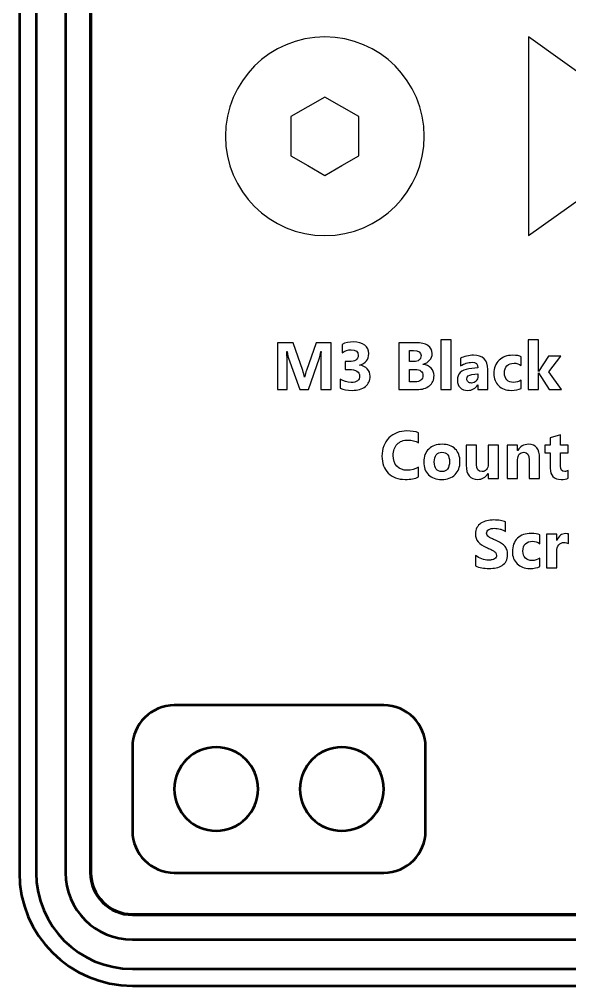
# Model space of a CAD drawing. Header units: centimetres. Extents: x -201 to 63, y -83 to 73.
# Drawn here: x -81.7 to -75.13, y -53.65 to -42.1 of the extents above; entities that cross this region are included whole.
import ezdxf

# ---------------------------------------------------------------- set-up
doc = ezdxf.new("R2010")
doc.units = ezdxf.units.CM
doc.header["$MEASUREMENT"] = 0
doc.layers.add('Layer 1', color=7, linetype='Continuous')

msp = doc.modelspace()

# ---------------------------------------------------------------- linework, layer by layer
at = {"layer": 'Layer 1', "color": 4, "lineweight": 53}
for points in [[(-81.7, -52.3), (-81.7, -52.3), (-81.7, -37.7), (-81.7, -37.7), (-81.7, -37.7), (-81.7, -36.95441), (-81.09559, -36.35), (-80.35, -36.35), (-80.35, -36.35), (-80.35, -36.35), (-69.65, -36.35), (-69.65, -36.35), (-69.65, -36.35), (-68.90441, -36.35), (-68.3, -36.95441), (-68.3, -37.7), (-68.3, -37.7), (-68.3, -37.7), (-68.3, -52.3), (-68.3, -52.3), (-68.3, -52.3), (-68.3, -53.04559), (-68.90441, -53.65), (-69.65, -53.65), (-69.65, -53.65), (-69.65, -53.65), (-80.35, -53.65), (-80.35, -53.65), (-80.35, -53.65), (-81.09559, -53.65), (-81.7, -53.04559), (-81.7, -52.3)], [(-81.5, -52.3), (-81.5, -52.3), (-81.5, -37.7), (-81.5, -37.7), (-81.5, -37.7), (-81.5, -37.06487), (-80.98513, -36.55), (-80.35, -36.55), (-80.35, -36.55), (-80.35, -36.55), (-69.65, -36.55), (-69.65, -36.55), (-69.65, -36.55), (-69.01487, -36.55), (-68.5, -37.06487), (-68.5, -37.7), (-68.5, -37.7), (-68.5, -37.7), (-68.5, -52.3), (-68.5, -52.3), (-68.5, -52.3), (-68.5, -52.93513), (-69.01487, -53.45), (-69.65, -53.45), (-69.65, -53.45), (-69.65, -53.45), (-80.35, -53.45), (-80.35, -53.45), (-80.35, -53.45), (-80.98513, -53.45), (-81.5, -52.93513), (-81.5, -52.3)]]:
    msp.add_open_spline(points, degree=3, knots=[0, 0, 0, 0, 0.11111111, 0.11111111, 0.11111111, 0.11111111, 0.22222222, 0.22222222, 0.22222222, 0.22222222, 0.33333333, 0.33333333, 0.33333333, 0.33333333, 0.44444444, 0.44444444, 0.44444444, 0.44444444, 0.55555556, 0.55555556, 0.55555556, 0.55555556, 0.66666667, 0.66666667, 0.66666667, 0.66666667, 0.77777778, 0.77777778, 0.77777778, 0.77777778, 1, 1, 1, 1], dxfattribs=at)
at = {"layer": 'Layer 1', "color": 253, "lineweight": 53}
msp.add_open_spline([(-81.15, -52.3), (-81.15, -52.3), (-81.15, -37.7), (-81.15, -37.7), (-81.15, -37.7), (-81.15, -37.25817), (-80.79183, -36.9), (-80.35, -36.9), (-80.35, -36.9), (-80.35, -36.9), (-69.65, -36.9), (-69.65, -36.9), (-69.65, -36.9), (-69.20817, -36.9), (-68.85, -37.25817), (-68.85, -37.7), (-68.85, -37.7), (-68.85, -37.7), (-68.85, -52.3), (-68.85, -52.3), (-68.85, -52.3), (-68.85, -52.74183), (-69.20817, -53.1), (-69.65, -53.1), (-69.65, -53.1), (-69.65, -53.1), (-80.35, -53.1), (-80.35, -53.1), (-80.35, -53.1), (-80.79183, -53.1), (-81.15, -52.74183), (-81.15, -52.3)], degree=3, knots=[0, 0, 0, 0, 0.11111111, 0.11111111, 0.11111111, 0.11111111, 0.22222222, 0.22222222, 0.22222222, 0.22222222, 0.33333333, 0.33333333, 0.33333333, 0.33333333, 0.44444444, 0.44444444, 0.44444444, 0.44444444, 0.55555556, 0.55555556, 0.55555556, 0.55555556, 0.66666667, 0.66666667, 0.66666667, 0.66666667, 0.77777778, 0.77777778, 0.77777778, 0.77777778, 1, 1, 1, 1], dxfattribs=at)
at = {"layer": 'Layer 1', "lineweight": 100}
msp.add_open_spline([(-80.85, -52.3), (-80.85, -52.3), (-80.85, -37.7), (-80.85, -37.7), (-80.85, -37.7), (-80.85, -37.42386), (-80.62614, -37.2), (-80.35, -37.2), (-80.35, -37.2), (-80.35, -37.2), (-69.65, -37.2), (-69.65, -37.2), (-69.65, -37.2), (-69.37386, -37.2), (-69.15, -37.42386), (-69.15, -37.7), (-69.15, -37.7), (-69.15, -37.7), (-69.15, -52.3), (-69.15, -52.3), (-69.15, -52.3), (-69.15, -52.57614), (-69.37386, -52.8), (-69.65, -52.8), (-69.65, -52.8), (-69.65, -52.8), (-80.35, -52.8), (-80.35, -52.8), (-80.35, -52.8), (-80.62614, -52.8), (-80.85, -52.57614), (-80.85, -52.3)], degree=3, knots=[0, 0, 0, 0, 0.11111111, 0.11111111, 0.11111111, 0.11111111, 0.22222222, 0.22222222, 0.22222222, 0.22222222, 0.33333333, 0.33333333, 0.33333333, 0.33333333, 0.44444444, 0.44444444, 0.44444444, 0.44444444, 0.55555556, 0.55555556, 0.55555556, 0.55555556, 0.66666667, 0.66666667, 0.66666667, 0.66666667, 0.77777778, 0.77777778, 0.77777778, 0.77777778, 1, 1, 1, 1], dxfattribs=at)
at = {"layer": 'Layer 1'}
for points, knots in [([(-78.05272, -42.31294), (-77.39713, -42.31294), (-76.86567, -42.8444), (-76.86567, -43.5), (-76.86567, -43.5), (-76.86567, -44.1556), (-77.39713, -44.68706), (-78.05272, -44.68706), (-78.05272, -44.68706), (-78.70832, -44.68706), (-79.23978, -44.1556), (-79.23978, -43.5), (-79.23978, -43.5), (-79.23978, -42.8444), (-78.70832, -42.31294), (-78.05272, -42.31294)], [0, 0, 0, 0, 0.2, 0.2, 0.2, 0.2, 0.4, 0.4, 0.4, 0.4, 0.6, 0.6, 0.6, 0.6, 1, 1, 1, 1]), ([(-75.62189, -44.10771), (-75.62189, -44.10771), (-75.62189, -42.89229), (-75.62189, -42.89229), (-75.62189, -42.89229), (-75.62189, -42.89229), (-75.62189, -42.31294), (-75.62189, -42.31294), (-75.62189, -42.31294), (-75.62189, -42.31294), (-74.81161, -42.89229), (-74.81161, -42.89229), (-74.81161, -42.89229), (-74.81161, -42.89229), (-70.76022, -42.89229), (-70.76022, -42.89229), (-70.76022, -42.89229), (-70.76022, -42.89229), (-70.76022, -44.10771), (-70.76022, -44.10771), (-70.76022, -44.10771), (-70.76022, -44.10771), (-74.81161, -44.10771), (-74.81161, -44.10771), (-74.81161, -44.10771), (-74.81161, -44.10771), (-75.62189, -44.68706), (-75.62189, -44.68706), (-75.62189, -44.68706), (-75.62189, -44.68706), (-75.62189, -44.10771), (-75.62189, -44.10771)], [0, 0, 0, 0, 0.11111111, 0.11111111, 0.11111111, 0.11111111, 0.22222222, 0.22222222, 0.22222222, 0.22222222, 0.33333333, 0.33333333, 0.33333333, 0.33333333, 0.44444444, 0.44444444, 0.44444444, 0.44444444, 0.55555556, 0.55555556, 0.55555556, 0.55555556, 0.66666667, 0.66666667, 0.66666667, 0.66666667, 0.77777778, 0.77777778, 0.77777778, 0.77777778, 1, 1, 1, 1]), ([(-78.05272, -43.03219), (-78.05272, -43.03219), (-77.85015, -43.14915), (-77.85015, -43.14915), (-77.85015, -43.14915), (-77.85015, -43.14915), (-77.64758, -43.26611), (-77.64758, -43.26611), (-77.64758, -43.26611), (-77.64758, -43.26611), (-77.64758, -43.5), (-77.64758, -43.5), (-77.64758, -43.5), (-77.64758, -43.5), (-77.64758, -43.73389), (-77.64758, -43.73389), (-77.64758, -43.73389), (-77.64758, -43.73389), (-77.85015, -43.85085), (-77.85015, -43.85085), (-77.85015, -43.85085), (-77.85015, -43.85085), (-78.05272, -43.96781), (-78.05272, -43.96781), (-78.05272, -43.96781), (-78.05272, -43.96781), (-78.25529, -43.85085), (-78.25529, -43.85085), (-78.25529, -43.85085), (-78.25529, -43.85085), (-78.45786, -43.73389), (-78.45786, -43.73389), (-78.45786, -43.73389), (-78.45786, -43.73389), (-78.45786, -43.5), (-78.45786, -43.5), (-78.45786, -43.5), (-78.45786, -43.5), (-78.45786, -43.26611), (-78.45786, -43.26611), (-78.45786, -43.26611), (-78.45786, -43.26611), (-78.25529, -43.14915), (-78.25529, -43.14915), (-78.25529, -43.14915), (-78.25529, -43.14915), (-78.05272, -43.03219), (-78.05272, -43.03219)], [0, 0, 0, 0, 0.07692308, 0.07692308, 0.07692308, 0.07692308, 0.15384615, 0.15384615, 0.15384615, 0.15384615, 0.23076923, 0.23076923, 0.23076923, 0.23076923, 0.30769231, 0.30769231, 0.30769231, 0.30769231, 0.38461538, 0.38461538, 0.38461538, 0.38461538, 0.46153846, 0.46153846, 0.46153846, 0.46153846, 0.53846154, 0.53846154, 0.53846154, 0.53846154, 0.61538462, 0.61538462, 0.61538462, 0.61538462, 0.69230769, 0.69230769, 0.69230769, 0.69230769, 0.76923077, 0.76923077, 0.76923077, 0.76923077, 0.84615385, 0.84615385, 0.84615385, 0.84615385, 1, 1, 1, 1]), ([(-76.54573, -46.52707), (-76.54573, -46.52707), (-76.66906, -46.52707), (-76.66906, -46.52707), (-76.66906, -46.52707), (-76.66906, -46.52707), (-76.66906, -45.93494), (-76.66906, -45.93494), (-76.66906, -45.93494), (-76.66906, -45.93494), (-76.54573, -45.93494), (-76.54573, -45.93494), (-76.54573, -45.93494), (-76.54573, -45.93494), (-76.54573, -46.52707), (-76.54573, -46.52707)], [0, 0, 0, 0, 0.2, 0.2, 0.2, 0.2, 0.4, 0.4, 0.4, 0.4, 0.6, 0.6, 0.6, 0.6, 1, 1, 1, 1]), ([(-75.2264, -46.52707), (-75.2264, -46.52707), (-75.37453, -46.52707), (-75.37453, -46.52707), (-75.37453, -46.52707), (-75.37453, -46.52707), (-75.50227, -46.32867), (-75.50227, -46.32867), (-75.50227, -46.32867), (-75.50227, -46.32867), (-75.50387, -46.32867), (-75.50387, -46.32867), (-75.50387, -46.32867), (-75.50387, -46.32867), (-75.50387, -46.52707), (-75.50387, -46.52707), (-75.50387, -46.52707), (-75.50387, -46.52707), (-75.6272, -46.52707), (-75.6272, -46.52707), (-75.6272, -46.52707), (-75.6272, -46.52707), (-75.6272, -45.93494), (-75.6272, -45.93494), (-75.6272, -45.93494), (-75.6272, -45.93494), (-75.50387, -45.93494), (-75.50387, -45.93494), (-75.50387, -45.93494), (-75.50387, -45.93494), (-75.50387, -46.31187), (-75.50387, -46.31187), (-75.50387, -46.31187), (-75.50387, -46.31187), (-75.50227, -46.31187), (-75.50227, -46.31187), (-75.50227, -46.31187), (-75.50227, -46.31187), (-75.38307, -46.12707), (-75.38307, -46.12707), (-75.38307, -46.12707), (-75.38307, -46.12707), (-75.23667, -46.12707), (-75.23667, -46.12707), (-75.23667, -46.12707), (-75.23667, -46.12707), (-75.38, -46.31494), (-75.38, -46.31494), (-75.38, -46.31494), (-75.38, -46.31494), (-75.2264, -46.52707), (-75.2264, -46.52707)], [0, 0, 0, 0, 0.07142857, 0.07142857, 0.07142857, 0.07142857, 0.14285714, 0.14285714, 0.14285714, 0.14285714, 0.21428571, 0.21428571, 0.21428571, 0.21428571, 0.28571429, 0.28571429, 0.28571429, 0.28571429, 0.35714286, 0.35714286, 0.35714286, 0.35714286, 0.42857143, 0.42857143, 0.42857143, 0.42857143, 0.5, 0.5, 0.5, 0.5, 0.57142857, 0.57142857, 0.57142857, 0.57142857, 0.64285714, 0.64285714, 0.64285714, 0.64285714, 0.71428571, 0.71428571, 0.71428571, 0.71428571, 0.78571429, 0.78571429, 0.78571429, 0.78571429, 0.85714286, 0.85714286, 0.85714286, 0.85714286, 1, 1, 1, 1]), ([(-77.97799, -46.52707), (-77.97799, -46.52707), (-78.10266, -46.52707), (-78.10266, -46.52707), (-78.10266, -46.52707), (-78.10266, -46.52707), (-78.10266, -46.19187), (-78.10266, -46.19187), (-78.10266, -46.19187), (-78.10266, -46.15574), (-78.10106, -46.11574), (-78.09799, -46.072), (-78.09799, -46.072), (-78.09799, -46.072), (-78.10106, -46.072), (-78.10106, -46.072), (-78.10106, -46.072), (-78.10759, -46.1064), (-78.11346, -46.13107), (-78.11866, -46.14627), (-78.11866, -46.14627), (-78.11866, -46.14627), (-78.24986, -46.52707), (-78.24986, -46.52707), (-78.24986, -46.52707), (-78.24986, -46.52707), (-78.35306, -46.52707), (-78.35306, -46.52707), (-78.35306, -46.52707), (-78.35306, -46.52707), (-78.48666, -46.15014), (-78.48666, -46.15014), (-78.48666, -46.15014), (-78.49026, -46.14), (-78.49612, -46.11387), (-78.50426, -46.072), (-78.50426, -46.072), (-78.50426, -46.072), (-78.50772, -46.072), (-78.50772, -46.072), (-78.50772, -46.072), (-78.50439, -46.1272), (-78.50266, -46.1756), (-78.50266, -46.21734), (-78.50266, -46.21734), (-78.50266, -46.21734), (-78.50266, -46.52707), (-78.50266, -46.52707), (-78.50266, -46.52707), (-78.50266, -46.52707), (-78.61639, -46.52707), (-78.61639, -46.52707), (-78.61639, -46.52707), (-78.61639, -46.52707), (-78.61639, -45.96694), (-78.61639, -45.96694), (-78.61639, -45.96694), (-78.61639, -45.96694), (-78.43159, -45.96694), (-78.43159, -45.96694), (-78.43159, -45.96694), (-78.43159, -45.96694), (-78.31706, -46.29894), (-78.31706, -46.29894), (-78.31706, -46.29894), (-78.30799, -46.32547), (-78.30132, -46.35214), (-78.29719, -46.37907), (-78.29719, -46.37907), (-78.29719, -46.37907), (-78.29479, -46.37907), (-78.29479, -46.37907), (-78.29479, -46.37907), (-78.28786, -46.348), (-78.28039, -46.32107), (-78.27252, -46.29814), (-78.27252, -46.29814), (-78.27252, -46.29814), (-78.15812, -45.96694), (-78.15812, -45.96694), (-78.15812, -45.96694), (-78.15812, -45.96694), (-77.97799, -45.96694), (-77.97799, -45.96694), (-77.97799, -45.96694), (-77.97799, -45.96694), (-77.97799, -46.52707), (-77.97799, -46.52707)], [0, 0, 0, 0, 0.04347826, 0.04347826, 0.04347826, 0.04347826, 0.08695652, 0.08695652, 0.08695652, 0.08695652, 0.13043478, 0.13043478, 0.13043478, 0.13043478, 0.17391304, 0.17391304, 0.17391304, 0.17391304, 0.2173913, 0.2173913, 0.2173913, 0.2173913, 0.26086957, 0.26086957, 0.26086957, 0.26086957, 0.30434783, 0.30434783, 0.30434783, 0.30434783, 0.34782609, 0.34782609, 0.34782609, 0.34782609, 0.39130435, 0.39130435, 0.39130435, 0.39130435, 0.43478261, 0.43478261, 0.43478261, 0.43478261, 0.47826087, 0.47826087, 0.47826087, 0.47826087, 0.52173913, 0.52173913, 0.52173913, 0.52173913, 0.56521739, 0.56521739, 0.56521739, 0.56521739, 0.60869565, 0.60869565, 0.60869565, 0.60869565, 0.65217391, 0.65217391, 0.65217391, 0.65217391, 0.69565217, 0.69565217, 0.69565217, 0.69565217, 0.73913043, 0.73913043, 0.73913043, 0.73913043, 0.7826087, 0.7826087, 0.7826087, 0.7826087, 0.82608696, 0.82608696, 0.82608696, 0.82608696, 0.86956522, 0.86956522, 0.86956522, 0.86956522, 0.91304348, 0.91304348, 0.91304348, 0.91304348, 1, 1, 1, 1]), ([(-77.86906, -46.50867), (-77.86906, -46.50867), (-77.86906, -46.40134), (-77.86906, -46.40134), (-77.86906, -46.40134), (-77.83159, -46.42867), (-77.78786, -46.44227), (-77.73786, -46.44227), (-77.73786, -46.44227), (-77.70626, -46.44227), (-77.68172, -46.43547), (-77.66426, -46.422), (-77.66426, -46.422), (-77.64666, -46.4084), (-77.63786, -46.3896), (-77.63786, -46.36534), (-77.63786, -46.36534), (-77.63786, -46.3404), (-77.64866, -46.32107), (-77.67039, -46.30747), (-77.67039, -46.30747), (-77.69226, -46.294), (-77.72212, -46.2872), (-77.76012, -46.2872), (-77.76012, -46.2872), (-77.76012, -46.2872), (-77.81199, -46.2872), (-77.81199, -46.2872), (-77.81199, -46.2872), (-77.81199, -46.2872), (-77.81199, -46.19267), (-77.81199, -46.19267), (-77.81199, -46.19267), (-77.81199, -46.19267), (-77.76399, -46.19267), (-77.76399, -46.19267), (-77.76399, -46.19267), (-77.69106, -46.19267), (-77.65466, -46.16854), (-77.65466, -46.12), (-77.65466, -46.12), (-77.65466, -46.0744), (-77.68266, -46.05174), (-77.73866, -46.05174), (-77.73866, -46.05174), (-77.77612, -46.05174), (-77.81252, -46.06374), (-77.84799, -46.088), (-77.84799, -46.088), (-77.84799, -46.088), (-77.84799, -45.9872), (-77.84799, -45.9872), (-77.84799, -45.9872), (-77.80866, -45.96747), (-77.76279, -45.95747), (-77.71052, -45.95747), (-77.71052, -45.95747), (-77.65319, -45.95747), (-77.60866, -45.9704), (-77.57666, -45.99627), (-77.57666, -45.99627), (-77.54479, -46.022), (-77.52879, -46.05547), (-77.52879, -46.09654), (-77.52879, -46.09654), (-77.52879, -46.16974), (-77.56599, -46.2156), (-77.64012, -46.23414), (-77.64012, -46.23414), (-77.64012, -46.23414), (-77.64012, -46.236), (-77.64012, -46.236), (-77.64012, -46.236), (-77.60066, -46.24094), (-77.56932, -46.25534), (-77.54639, -46.2792), (-77.54639, -46.2792), (-77.52346, -46.30307), (-77.51199, -46.33227), (-77.51199, -46.36694), (-77.51199, -46.36694), (-77.51199, -46.4192), (-77.53119, -46.46067), (-77.56946, -46.49107), (-77.56946, -46.49107), (-77.60772, -46.5216), (-77.66066, -46.5368), (-77.72812, -46.5368), (-77.72812, -46.5368), (-77.78586, -46.5368), (-77.83292, -46.52747), (-77.86906, -46.50867)], [0, 0, 0, 0, 0.04166667, 0.04166667, 0.04166667, 0.04166667, 0.08333333, 0.08333333, 0.08333333, 0.08333333, 0.125, 0.125, 0.125, 0.125, 0.16666667, 0.16666667, 0.16666667, 0.16666667, 0.20833333, 0.20833333, 0.20833333, 0.20833333, 0.25, 0.25, 0.25, 0.25, 0.29166667, 0.29166667, 0.29166667, 0.29166667, 0.33333333, 0.33333333, 0.33333333, 0.33333333, 0.375, 0.375, 0.375, 0.375, 0.41666667, 0.41666667, 0.41666667, 0.41666667, 0.45833333, 0.45833333, 0.45833333, 0.45833333, 0.5, 0.5, 0.5, 0.5, 0.54166667, 0.54166667, 0.54166667, 0.54166667, 0.58333333, 0.58333333, 0.58333333, 0.58333333, 0.625, 0.625, 0.625, 0.625, 0.66666667, 0.66666667, 0.66666667, 0.66666667, 0.70833333, 0.70833333, 0.70833333, 0.70833333, 0.75, 0.75, 0.75, 0.75, 0.79166667, 0.79166667, 0.79166667, 0.79166667, 0.83333333, 0.83333333, 0.83333333, 0.83333333, 0.875, 0.875, 0.875, 0.875, 0.91666667, 0.91666667, 0.91666667, 0.91666667, 1, 1, 1, 1]), ([(-77.16999, -46.52707), (-77.16999, -46.52707), (-77.16999, -45.96694), (-77.16999, -45.96694), (-77.16999, -45.96694), (-77.16999, -45.96694), (-76.96599, -45.96694), (-76.96599, -45.96694), (-76.96599, -45.96694), (-76.90346, -45.96694), (-76.85546, -45.9784), (-76.82186, -46.00134), (-76.82186, -46.00134), (-76.78826, -46.02414), (-76.77146, -46.05654), (-76.77146, -46.09814), (-76.77146, -46.09814), (-76.77146, -46.1284), (-76.78172, -46.1548), (-76.80212, -46.17747), (-76.80212, -46.17747), (-76.82266, -46.20014), (-76.84866, -46.21587), (-76.88052, -46.22467), (-76.88052, -46.22467), (-76.88052, -46.22467), (-76.88052, -46.22627), (-76.88052, -46.22627), (-76.88052, -46.22627), (-76.84066, -46.2312), (-76.80879, -46.246), (-76.78492, -46.2704), (-76.78492, -46.2704), (-76.76119, -46.29494), (-76.74919, -46.32467), (-76.74919, -46.35987), (-76.74919, -46.35987), (-76.74919, -46.4112), (-76.76759, -46.45187), (-76.80426, -46.482), (-76.80426, -46.482), (-76.84106, -46.512), (-76.89119, -46.52707), (-76.95466, -46.52707), (-76.95466, -46.52707), (-76.95466, -46.52707), (-77.16999, -46.52707), (-77.16999, -46.52707)], [0, 0, 0, 0, 0.07692308, 0.07692308, 0.07692308, 0.07692308, 0.15384615, 0.15384615, 0.15384615, 0.15384615, 0.23076923, 0.23076923, 0.23076923, 0.23076923, 0.30769231, 0.30769231, 0.30769231, 0.30769231, 0.38461538, 0.38461538, 0.38461538, 0.38461538, 0.46153846, 0.46153846, 0.46153846, 0.46153846, 0.53846154, 0.53846154, 0.53846154, 0.53846154, 0.61538462, 0.61538462, 0.61538462, 0.61538462, 0.69230769, 0.69230769, 0.69230769, 0.69230769, 0.76923077, 0.76923077, 0.76923077, 0.76923077, 0.84615385, 0.84615385, 0.84615385, 0.84615385, 1, 1, 1, 1]), ([(-77.04372, -46.05987), (-77.04372, -46.05987), (-77.04372, -46.19267), (-77.04372, -46.19267), (-77.04372, -46.19267), (-77.04372, -46.19267), (-76.98826, -46.19267), (-76.98826, -46.19267), (-76.98826, -46.19267), (-76.96226, -46.19267), (-76.94172, -46.1864), (-76.92679, -46.17374), (-76.92679, -46.17374), (-76.91172, -46.16107), (-76.90426, -46.14374), (-76.90426, -46.1216), (-76.90426, -46.1216), (-76.90426, -46.0804), (-76.93506, -46.05987), (-76.99652, -46.05987), (-76.99652, -46.05987), (-76.99652, -46.05987), (-77.04372, -46.05987), (-77.04372, -46.05987)], [0, 0, 0, 0, 0.14285714, 0.14285714, 0.14285714, 0.14285714, 0.28571429, 0.28571429, 0.28571429, 0.28571429, 0.42857143, 0.42857143, 0.42857143, 0.42857143, 0.57142857, 0.57142857, 0.57142857, 0.57142857, 0.71428571, 0.71428571, 0.71428571, 0.71428571, 1, 1, 1, 1]), ([(-76.10893, -46.52707), (-76.10893, -46.52707), (-76.22573, -46.52707), (-76.22573, -46.52707), (-76.22573, -46.52707), (-76.22573, -46.52707), (-76.22573, -46.4696), (-76.22573, -46.4696), (-76.22573, -46.4696), (-76.22573, -46.4696), (-76.22733, -46.4696), (-76.22733, -46.4696), (-76.22733, -46.4696), (-76.25413, -46.5144), (-76.29386, -46.5368), (-76.34653, -46.5368), (-76.34653, -46.5368), (-76.38533, -46.5368), (-76.41586, -46.52587), (-76.43813, -46.50387), (-76.43813, -46.50387), (-76.4604, -46.48187), (-76.47146, -46.4524), (-76.47146, -46.41574), (-76.47146, -46.41574), (-76.47146, -46.33814), (-76.42546, -46.29334), (-76.3336, -46.28134), (-76.3336, -46.28134), (-76.3336, -46.28134), (-76.22493, -46.26694), (-76.22493, -46.26694), (-76.22493, -46.26694), (-76.22493, -46.2232), (-76.24866, -46.20134), (-76.29613, -46.20134), (-76.29613, -46.20134), (-76.34373, -46.20134), (-76.38906, -46.21547), (-76.432, -46.24387), (-76.432, -46.24387), (-76.432, -46.24387), (-76.432, -46.15094), (-76.432, -46.15094), (-76.432, -46.15094), (-76.4148, -46.142), (-76.39133, -46.13427), (-76.36146, -46.12747), (-76.36146, -46.12747), (-76.33173, -46.12067), (-76.30453, -46.11734), (-76.28, -46.11734), (-76.28, -46.11734), (-76.166, -46.11734), (-76.10893, -46.17427), (-76.10893, -46.288), (-76.10893, -46.288), (-76.10893, -46.288), (-76.10893, -46.52707), (-76.10893, -46.52707)], [0, 0, 0, 0, 0.0625, 0.0625, 0.0625, 0.0625, 0.125, 0.125, 0.125, 0.125, 0.1875, 0.1875, 0.1875, 0.1875, 0.25, 0.25, 0.25, 0.25, 0.3125, 0.3125, 0.3125, 0.3125, 0.375, 0.375, 0.375, 0.375, 0.4375, 0.4375, 0.4375, 0.4375, 0.5, 0.5, 0.5, 0.5, 0.5625, 0.5625, 0.5625, 0.5625, 0.625, 0.625, 0.625, 0.625, 0.6875, 0.6875, 0.6875, 0.6875, 0.75, 0.75, 0.75, 0.75, 0.8125, 0.8125, 0.8125, 0.8125, 0.875, 0.875, 0.875, 0.875, 1, 1, 1, 1]), ([(-75.70813, -46.51267), (-75.736, -46.5288), (-75.77627, -46.5368), (-75.8288, -46.5368), (-75.8288, -46.5368), (-75.89027, -46.5368), (-75.94, -46.51827), (-75.978, -46.48094), (-75.978, -46.48094), (-76.016, -46.44374), (-76.03507, -46.39574), (-76.03507, -46.3368), (-76.03507, -46.3368), (-76.03507, -46.2688), (-76.01467, -46.21534), (-75.974, -46.17614), (-75.974, -46.17614), (-75.9332, -46.13694), (-75.87867, -46.11734), (-75.8104, -46.11734), (-75.8104, -46.11734), (-75.76333, -46.11734), (-75.7292, -46.1236), (-75.70813, -46.136), (-75.70813, -46.136), (-75.70813, -46.136), (-75.70813, -46.2408), (-75.70813, -46.2408), (-75.70813, -46.2408), (-75.73387, -46.22147), (-75.76267, -46.21187), (-75.7944, -46.21187), (-75.7944, -46.21187), (-75.82987, -46.21187), (-75.85787, -46.22214), (-75.87867, -46.24294), (-75.87867, -46.24294), (-75.89933, -46.2636), (-75.90973, -46.29214), (-75.90973, -46.32867), (-75.90973, -46.32867), (-75.90973, -46.364), (-75.89973, -46.39187), (-75.88, -46.412), (-75.88, -46.412), (-75.86027, -46.43227), (-75.83293, -46.44227), (-75.7984, -46.44227), (-75.7984, -46.44227), (-75.7676, -46.44227), (-75.7376, -46.43267), (-75.70813, -46.41334), (-75.70813, -46.41334), (-75.70813, -46.41334), (-75.70813, -46.51267), (-75.70813, -46.51267)], [0, 0, 0, 0, 0.06666667, 0.06666667, 0.06666667, 0.06666667, 0.13333333, 0.13333333, 0.13333333, 0.13333333, 0.2, 0.2, 0.2, 0.2, 0.26666667, 0.26666667, 0.26666667, 0.26666667, 0.33333333, 0.33333333, 0.33333333, 0.33333333, 0.4, 0.4, 0.4, 0.4, 0.46666667, 0.46666667, 0.46666667, 0.46666667, 0.53333333, 0.53333333, 0.53333333, 0.53333333, 0.6, 0.6, 0.6, 0.6, 0.66666667, 0.66666667, 0.66666667, 0.66666667, 0.73333333, 0.73333333, 0.73333333, 0.73333333, 0.8, 0.8, 0.8, 0.8, 0.86666667, 0.86666667, 0.86666667, 0.86666667, 1, 1, 1, 1]), ([(-77.04372, -46.2864), (-77.04372, -46.2864), (-77.04372, -46.43414), (-77.04372, -46.43414), (-77.04372, -46.43414), (-77.04372, -46.43414), (-76.97532, -46.43414), (-76.97532, -46.43414), (-76.97532, -46.43414), (-76.94626, -46.43414), (-76.92332, -46.42734), (-76.90679, -46.41374), (-76.90679, -46.41374), (-76.89026, -46.40027), (-76.88199, -46.38174), (-76.88199, -46.35827), (-76.88199, -46.35827), (-76.88199, -46.33587), (-76.89012, -46.3184), (-76.90639, -46.3056), (-76.90639, -46.3056), (-76.92279, -46.2928), (-76.94546, -46.2864), (-76.97466, -46.2864), (-76.97466, -46.2864), (-76.97466, -46.2864), (-77.04372, -46.2864), (-77.04372, -46.2864)], [0, 0, 0, 0, 0.125, 0.125, 0.125, 0.125, 0.25, 0.25, 0.25, 0.25, 0.375, 0.375, 0.375, 0.375, 0.5, 0.5, 0.5, 0.5, 0.625, 0.625, 0.625, 0.625, 0.75, 0.75, 0.75, 0.75, 1, 1, 1, 1]), ([(-76.22493, -46.36454), (-76.22493, -46.36454), (-76.22493, -46.3376), (-76.22493, -46.3376), (-76.22493, -46.3376), (-76.22493, -46.3376), (-76.2976, -46.34694), (-76.2976, -46.34694), (-76.2976, -46.34694), (-76.33773, -46.35214), (-76.35773, -46.37027), (-76.35773, -46.40134), (-76.35773, -46.40134), (-76.35773, -46.41534), (-76.35293, -46.42694), (-76.3432, -46.43587), (-76.3432, -46.43587), (-76.33333, -46.4448), (-76.32013, -46.44934), (-76.30346, -46.44934), (-76.30346, -46.44934), (-76.28026, -46.44934), (-76.26146, -46.44134), (-76.2468, -46.42534), (-76.2468, -46.42534), (-76.23226, -46.40934), (-76.22493, -46.38907), (-76.22493, -46.36454)], [0, 0, 0, 0, 0.125, 0.125, 0.125, 0.125, 0.25, 0.25, 0.25, 0.25, 0.375, 0.375, 0.375, 0.375, 0.5, 0.5, 0.5, 0.5, 0.625, 0.625, 0.625, 0.625, 0.75, 0.75, 0.75, 0.75, 1, 1, 1, 1]), ([(-76.93421, -47.57133), (-76.97501, -47.59107), (-77.02848, -47.60093), (-77.09434, -47.60093), (-77.09434, -47.60093), (-77.18021, -47.60093), (-77.24781, -47.57573), (-77.29701, -47.5252), (-77.29701, -47.5252), (-77.34634, -47.47467), (-77.37088, -47.40733), (-77.37088, -47.3232), (-77.37088, -47.3232), (-77.37088, -47.2336), (-77.34328, -47.16093), (-77.28794, -47.1052), (-77.28794, -47.1052), (-77.23261, -47.04947), (-77.16074, -47.0216), (-77.07248, -47.0216), (-77.07248, -47.0216), (-77.01781, -47.0216), (-76.97168, -47.02853), (-76.93421, -47.0424), (-76.93421, -47.0424), (-76.93421, -47.0424), (-76.93421, -47.16387), (-76.93421, -47.16387), (-76.93421, -47.16387), (-76.97168, -47.14147), (-77.01434, -47.13027), (-77.06234, -47.13027), (-77.06234, -47.13027), (-77.11488, -47.13027), (-77.15741, -47.1468), (-77.18968, -47.17987), (-77.18968, -47.17987), (-77.22194, -47.21293), (-77.23808, -47.25773), (-77.23808, -47.31427), (-77.23808, -47.31427), (-77.23808, -47.3684), (-77.22288, -47.4116), (-77.19234, -47.44373), (-77.19234, -47.44373), (-77.16194, -47.47587), (-77.12088, -47.492), (-77.06928, -47.492), (-77.06928, -47.492), (-77.02008, -47.492), (-76.97501, -47.48), (-76.93421, -47.456), (-76.93421, -47.456), (-76.93421, -47.456), (-76.93421, -47.57133), (-76.93421, -47.57133)], [0, 0, 0, 0, 0.06666667, 0.06666667, 0.06666667, 0.06666667, 0.13333333, 0.13333333, 0.13333333, 0.13333333, 0.2, 0.2, 0.2, 0.2, 0.26666667, 0.26666667, 0.26666667, 0.26666667, 0.33333333, 0.33333333, 0.33333333, 0.33333333, 0.4, 0.4, 0.4, 0.4, 0.46666667, 0.46666667, 0.46666667, 0.46666667, 0.53333333, 0.53333333, 0.53333333, 0.53333333, 0.6, 0.6, 0.6, 0.6, 0.66666667, 0.66666667, 0.66666667, 0.66666667, 0.73333333, 0.73333333, 0.73333333, 0.73333333, 0.8, 0.8, 0.8, 0.8, 0.86666667, 0.86666667, 0.86666667, 0.86666667, 1, 1, 1, 1]), ([(-75.14981, -47.58653), (-75.16807, -47.59613), (-75.19554, -47.60093), (-75.23221, -47.60093), (-75.23221, -47.60093), (-75.31914, -47.60093), (-75.36274, -47.55573), (-75.36274, -47.46547), (-75.36274, -47.46547), (-75.36274, -47.46547), (-75.36274, -47.28227), (-75.36274, -47.28227), (-75.36274, -47.28227), (-75.36274, -47.28227), (-75.42754, -47.28227), (-75.42754, -47.28227), (-75.42754, -47.28227), (-75.42754, -47.28227), (-75.42754, -47.1912), (-75.42754, -47.1912), (-75.42754, -47.1912), (-75.42754, -47.1912), (-75.36274, -47.1912), (-75.36274, -47.1912), (-75.36274, -47.1912), (-75.36274, -47.1912), (-75.36274, -47.10493), (-75.36274, -47.10493), (-75.36274, -47.10493), (-75.36274, -47.10493), (-75.23967, -47.06973), (-75.23967, -47.06973), (-75.23967, -47.06973), (-75.23967, -47.06973), (-75.23967, -47.1912), (-75.23967, -47.1912), (-75.23967, -47.1912), (-75.23967, -47.1912), (-75.14981, -47.1912), (-75.14981, -47.1912), (-75.14981, -47.1912), (-75.14981, -47.1912), (-75.14981, -47.28227), (-75.14981, -47.28227), (-75.14981, -47.28227), (-75.14981, -47.28227), (-75.23967, -47.28227), (-75.23967, -47.28227), (-75.23967, -47.28227), (-75.23967, -47.28227), (-75.23967, -47.444), (-75.23967, -47.444), (-75.23967, -47.444), (-75.23967, -47.4856), (-75.22314, -47.5064), (-75.19007, -47.5064), (-75.19007, -47.5064), (-75.17701, -47.5064), (-75.16354, -47.50267), (-75.14981, -47.49507), (-75.14981, -47.49507), (-75.14981, -47.49507), (-75.14981, -47.58653), (-75.14981, -47.58653)], [0, 0, 0, 0, 0.05882353, 0.05882353, 0.05882353, 0.05882353, 0.11764706, 0.11764706, 0.11764706, 0.11764706, 0.17647059, 0.17647059, 0.17647059, 0.17647059, 0.23529412, 0.23529412, 0.23529412, 0.23529412, 0.29411765, 0.29411765, 0.29411765, 0.29411765, 0.35294118, 0.35294118, 0.35294118, 0.35294118, 0.41176471, 0.41176471, 0.41176471, 0.41176471, 0.47058824, 0.47058824, 0.47058824, 0.47058824, 0.52941176, 0.52941176, 0.52941176, 0.52941176, 0.58823529, 0.58823529, 0.58823529, 0.58823529, 0.64705882, 0.64705882, 0.64705882, 0.64705882, 0.70588235, 0.70588235, 0.70588235, 0.70588235, 0.76470588, 0.76470588, 0.76470588, 0.76470588, 0.82352941, 0.82352941, 0.82352941, 0.82352941, 0.88235294, 0.88235294, 0.88235294, 0.88235294, 1, 1, 1, 1]), ([(-76.65808, -47.60093), (-76.72474, -47.60093), (-76.77714, -47.58227), (-76.81528, -47.54493), (-76.81528, -47.54493), (-76.85341, -47.5076), (-76.87248, -47.4568), (-76.87248, -47.3928), (-76.87248, -47.3928), (-76.87248, -47.32667), (-76.85274, -47.2748), (-76.81314, -47.23747), (-76.81314, -47.23747), (-76.77354, -47.20013), (-76.71994, -47.18147), (-76.65261, -47.18147), (-76.65261, -47.18147), (-76.58621, -47.18147), (-76.53408, -47.20013), (-76.49634, -47.23747), (-76.49634, -47.23747), (-76.45861, -47.2748), (-76.43968, -47.32427), (-76.43968, -47.38573), (-76.43968, -47.38573), (-76.43968, -47.45213), (-76.45914, -47.50467), (-76.49808, -47.5432), (-76.49808, -47.5432), (-76.53701, -47.58173), (-76.59034, -47.60093), (-76.65808, -47.60093)], [0, 0, 0, 0, 0.11111111, 0.11111111, 0.11111111, 0.11111111, 0.22222222, 0.22222222, 0.22222222, 0.22222222, 0.33333333, 0.33333333, 0.33333333, 0.33333333, 0.44444444, 0.44444444, 0.44444444, 0.44444444, 0.55555556, 0.55555556, 0.55555556, 0.55555556, 0.66666667, 0.66666667, 0.66666667, 0.66666667, 0.77777778, 0.77777778, 0.77777778, 0.77777778, 1, 1, 1, 1]), ([(-75.97954, -47.5912), (-75.97954, -47.5912), (-76.10261, -47.5912), (-76.10261, -47.5912), (-76.10261, -47.5912), (-76.10261, -47.5912), (-76.10261, -47.53027), (-76.10261, -47.53027), (-76.10261, -47.53027), (-76.10261, -47.53027), (-76.10447, -47.53027), (-76.10447, -47.53027), (-76.10447, -47.53027), (-76.13501, -47.57733), (-76.17567, -47.60093), (-76.22674, -47.60093), (-76.22674, -47.60093), (-76.31954, -47.60093), (-76.36581, -47.5448), (-76.36581, -47.43253), (-76.36581, -47.43253), (-76.36581, -47.43253), (-76.36581, -47.1912), (-76.36581, -47.1912), (-76.36581, -47.1912), (-76.36581, -47.1912), (-76.24274, -47.1912), (-76.24274, -47.1912), (-76.24274, -47.1912), (-76.24274, -47.1912), (-76.24274, -47.4216), (-76.24274, -47.4216), (-76.24274, -47.4216), (-76.24274, -47.47813), (-76.22034, -47.5064), (-76.17554, -47.5064), (-76.17554, -47.5064), (-76.15341, -47.5064), (-76.13581, -47.49867), (-76.12247, -47.4832), (-76.12247, -47.4832), (-76.10914, -47.46773), (-76.10261, -47.44667), (-76.10261, -47.42013), (-76.10261, -47.42013), (-76.10261, -47.42013), (-76.10261, -47.1912), (-76.10261, -47.1912), (-76.10261, -47.1912), (-76.10261, -47.1912), (-75.97954, -47.1912), (-75.97954, -47.1912), (-75.97954, -47.1912), (-75.97954, -47.1912), (-75.97954, -47.5912), (-75.97954, -47.5912)], [0, 0, 0, 0, 0.06666667, 0.06666667, 0.06666667, 0.06666667, 0.13333333, 0.13333333, 0.13333333, 0.13333333, 0.2, 0.2, 0.2, 0.2, 0.26666667, 0.26666667, 0.26666667, 0.26666667, 0.33333333, 0.33333333, 0.33333333, 0.33333333, 0.4, 0.4, 0.4, 0.4, 0.46666667, 0.46666667, 0.46666667, 0.46666667, 0.53333333, 0.53333333, 0.53333333, 0.53333333, 0.6, 0.6, 0.6, 0.6, 0.66666667, 0.66666667, 0.66666667, 0.66666667, 0.73333333, 0.73333333, 0.73333333, 0.73333333, 0.8, 0.8, 0.8, 0.8, 0.86666667, 0.86666667, 0.86666667, 0.86666667, 1, 1, 1, 1]), ([(-75.48927, -47.5912), (-75.48927, -47.5912), (-75.61234, -47.5912), (-75.61234, -47.5912), (-75.61234, -47.5912), (-75.61234, -47.5912), (-75.61234, -47.36893), (-75.61234, -47.36893), (-75.61234, -47.36893), (-75.61234, -47.30693), (-75.63447, -47.276), (-75.67874, -47.276), (-75.67874, -47.276), (-75.70007, -47.276), (-75.71767, -47.28413), (-75.73141, -47.30053), (-75.73141, -47.30053), (-75.74527, -47.31693), (-75.75221, -47.33787), (-75.75221, -47.36307), (-75.75221, -47.36307), (-75.75221, -47.36307), (-75.75221, -47.5912), (-75.75221, -47.5912), (-75.75221, -47.5912), (-75.75221, -47.5912), (-75.87554, -47.5912), (-75.87554, -47.5912), (-75.87554, -47.5912), (-75.87554, -47.5912), (-75.87554, -47.1912), (-75.87554, -47.1912), (-75.87554, -47.1912), (-75.87554, -47.1912), (-75.75221, -47.1912), (-75.75221, -47.1912), (-75.75221, -47.1912), (-75.75221, -47.1912), (-75.75221, -47.25453), (-75.75221, -47.25453), (-75.75221, -47.25453), (-75.75221, -47.25453), (-75.75061, -47.25453), (-75.75061, -47.25453), (-75.75061, -47.25453), (-75.72114, -47.20573), (-75.67834, -47.18147), (-75.62207, -47.18147), (-75.62207, -47.18147), (-75.53354, -47.18147), (-75.48927, -47.2364), (-75.48927, -47.34627), (-75.48927, -47.34627), (-75.48927, -47.34627), (-75.48927, -47.5912), (-75.48927, -47.5912)], [0, 0, 0, 0, 0.06666667, 0.06666667, 0.06666667, 0.06666667, 0.13333333, 0.13333333, 0.13333333, 0.13333333, 0.2, 0.2, 0.2, 0.2, 0.26666667, 0.26666667, 0.26666667, 0.26666667, 0.33333333, 0.33333333, 0.33333333, 0.33333333, 0.4, 0.4, 0.4, 0.4, 0.46666667, 0.46666667, 0.46666667, 0.46666667, 0.53333333, 0.53333333, 0.53333333, 0.53333333, 0.6, 0.6, 0.6, 0.6, 0.66666667, 0.66666667, 0.66666667, 0.66666667, 0.73333333, 0.73333333, 0.73333333, 0.73333333, 0.8, 0.8, 0.8, 0.8, 0.86666667, 0.86666667, 0.86666667, 0.86666667, 1, 1, 1, 1]), ([(-76.65488, -47.276), (-76.68408, -47.276), (-76.70674, -47.286), (-76.72288, -47.306), (-76.72288, -47.306), (-76.73901, -47.32613), (-76.74714, -47.35453), (-76.74714, -47.3912), (-76.74714, -47.3912), (-76.74714, -47.468), (-76.71608, -47.5064), (-76.65408, -47.5064), (-76.65408, -47.5064), (-76.59501, -47.5064), (-76.56541, -47.46693), (-76.56541, -47.38813), (-76.56541, -47.38813), (-76.56541, -47.31333), (-76.59528, -47.276), (-76.65488, -47.276)], [0, 0, 0, 0, 0.16666667, 0.16666667, 0.16666667, 0.16666667, 0.33333333, 0.33333333, 0.33333333, 0.33333333, 0.5, 0.5, 0.5, 0.5, 0.66666667, 0.66666667, 0.66666667, 0.66666667, 1, 1, 1, 1]), ([(-76.25287, -48.63386), (-76.25287, -48.63386), (-76.25287, -48.5088), (-76.25287, -48.5088), (-76.25287, -48.5088), (-76.23021, -48.52786), (-76.20554, -48.54213), (-76.17901, -48.5516), (-76.17901, -48.5516), (-76.15247, -48.56106), (-76.12567, -48.56586), (-76.09861, -48.56586), (-76.09861, -48.56586), (-76.08261, -48.56586), (-76.06874, -48.5644), (-76.05701, -48.5616), (-76.05701, -48.5616), (-76.04514, -48.55866), (-76.03527, -48.5548), (-76.02727, -48.5496), (-76.02727, -48.5496), (-76.01927, -48.54453), (-76.01341, -48.53853), (-76.00954, -48.53173), (-76.00954, -48.53173), (-76.00554, -48.5248), (-76.00367, -48.51733), (-76.00367, -48.5092), (-76.00367, -48.5092), (-76.00367, -48.49826), (-76.00674, -48.48853), (-76.01301, -48.48), (-76.01301, -48.48), (-76.01927, -48.47133), (-76.02781, -48.46333), (-76.03861, -48.45613), (-76.03861, -48.45613), (-76.04941, -48.4488), (-76.06221, -48.44173), (-76.07714, -48.43506), (-76.07714, -48.43506), (-76.09194, -48.42826), (-76.10794, -48.42133), (-76.12514, -48.41426), (-76.12514, -48.41426), (-76.16887, -48.39613), (-76.20154, -48.37386), (-76.22301, -48.34746), (-76.22301, -48.34746), (-76.24447, -48.3212), (-76.25514, -48.28946), (-76.25514, -48.25226), (-76.25514, -48.25226), (-76.25514, -48.22306), (-76.24941, -48.198), (-76.23767, -48.17706), (-76.23767, -48.17706), (-76.22594, -48.156), (-76.20994, -48.1388), (-76.18981, -48.1252), (-76.18981, -48.1252), (-76.16954, -48.11173), (-76.14621, -48.10173), (-76.11967, -48.09533), (-76.11967, -48.09533), (-76.09314, -48.08893), (-76.06501, -48.08573), (-76.03527, -48.08573), (-76.03527, -48.08573), (-76.00607, -48.08573), (-75.98021, -48.0876), (-75.95767, -48.09106), (-75.95767, -48.09106), (-75.93527, -48.09453), (-75.91447, -48.1), (-75.89541, -48.10733), (-75.89541, -48.10733), (-75.89541, -48.10733), (-75.89541, -48.22413), (-75.89541, -48.22413), (-75.89541, -48.22413), (-75.90487, -48.2176), (-75.91501, -48.21186), (-75.92607, -48.20693), (-75.92607, -48.20693), (-75.93714, -48.202), (-75.94861, -48.19786), (-75.96034, -48.19453), (-75.96034, -48.19453), (-75.97194, -48.19133), (-75.98367, -48.18893), (-75.99527, -48.18733), (-75.99527, -48.18733), (-76.00687, -48.18586), (-76.01781, -48.18506), (-76.02821, -48.18506), (-76.02821, -48.18506), (-76.04261, -48.18506), (-76.05554, -48.1864), (-76.06727, -48.18906), (-76.06727, -48.18906), (-76.07901, -48.19186), (-76.08887, -48.19573), (-76.09701, -48.20066), (-76.09701, -48.20066), (-76.10501, -48.2056), (-76.11127, -48.21146), (-76.11581, -48.2184), (-76.11581, -48.2184), (-76.12021, -48.22533), (-76.12234, -48.23306), (-76.12234, -48.2416), (-76.12234, -48.2416), (-76.12234, -48.25106), (-76.11994, -48.25946), (-76.11501, -48.2668), (-76.11501, -48.2668), (-76.11007, -48.27426), (-76.10301, -48.28133), (-76.09381, -48.288), (-76.09381, -48.288), (-76.08474, -48.29453), (-76.07367, -48.30106), (-76.06061, -48.30746), (-76.06061, -48.30746), (-76.04767, -48.31386), (-76.03287, -48.3204), (-76.01647, -48.3272), (-76.01647, -48.3272), (-75.99407, -48.33653), (-75.97407, -48.34653), (-75.95621, -48.35706), (-75.95621, -48.35706), (-75.93834, -48.3676), (-75.92301, -48.3796), (-75.91034, -48.3928), (-75.91034, -48.3928), (-75.89754, -48.40613), (-75.88781, -48.42133), (-75.88101, -48.4384), (-75.88101, -48.4384), (-75.87421, -48.45533), (-75.87087, -48.4752), (-75.87087, -48.49786), (-75.87087, -48.49786), (-75.87087, -48.5292), (-75.87674, -48.55533), (-75.88861, -48.57666), (-75.88861, -48.57666), (-75.90047, -48.59786), (-75.91647, -48.61506), (-75.93687, -48.62813), (-75.93687, -48.62813), (-75.95714, -48.64133), (-75.98074, -48.6508), (-76.00767, -48.65653), (-76.00767, -48.65653), (-76.03474, -48.66226), (-76.06314, -48.66506), (-76.09314, -48.66506), (-76.09314, -48.66506), (-76.12381, -48.66506), (-76.15301, -48.66253), (-76.18074, -48.65733), (-76.18074, -48.65733), (-76.20847, -48.65213), (-76.23261, -48.64426), (-76.25287, -48.63386)], [0, 0, 0, 0, 0.02325581, 0.02325581, 0.02325581, 0.02325581, 0.04651163, 0.04651163, 0.04651163, 0.04651163, 0.06976744, 0.06976744, 0.06976744, 0.06976744, 0.09302326, 0.09302326, 0.09302326, 0.09302326, 0.11627907, 0.11627907, 0.11627907, 0.11627907, 0.13953488, 0.13953488, 0.13953488, 0.13953488, 0.1627907, 0.1627907, 0.1627907, 0.1627907, 0.18604651, 0.18604651, 0.18604651, 0.18604651, 0.20930233, 0.20930233, 0.20930233, 0.20930233, 0.23255814, 0.23255814, 0.23255814, 0.23255814, 0.25581395, 0.25581395, 0.25581395, 0.25581395, 0.27906977, 0.27906977, 0.27906977, 0.27906977, 0.30232558, 0.30232558, 0.30232558, 0.30232558, 0.3255814, 0.3255814, 0.3255814, 0.3255814, 0.34883721, 0.34883721, 0.34883721, 0.34883721, 0.37209302, 0.37209302, 0.37209302, 0.37209302, 0.39534884, 0.39534884, 0.39534884, 0.39534884, 0.41860465, 0.41860465, 0.41860465, 0.41860465, 0.44186047, 0.44186047, 0.44186047, 0.44186047, 0.46511628, 0.46511628, 0.46511628, 0.46511628, 0.48837209, 0.48837209, 0.48837209, 0.48837209, 0.51162791, 0.51162791, 0.51162791, 0.51162791, 0.53488372, 0.53488372, 0.53488372, 0.53488372, 0.55813953, 0.55813953, 0.55813953, 0.55813953, 0.58139535, 0.58139535, 0.58139535, 0.58139535, 0.60465116, 0.60465116, 0.60465116, 0.60465116, 0.62790698, 0.62790698, 0.62790698, 0.62790698, 0.65116279, 0.65116279, 0.65116279, 0.65116279, 0.6744186, 0.6744186, 0.6744186, 0.6744186, 0.69767442, 0.69767442, 0.69767442, 0.69767442, 0.72093023, 0.72093023, 0.72093023, 0.72093023, 0.74418605, 0.74418605, 0.74418605, 0.74418605, 0.76744186, 0.76744186, 0.76744186, 0.76744186, 0.79069767, 0.79069767, 0.79069767, 0.79069767, 0.81395349, 0.81395349, 0.81395349, 0.81395349, 0.8372093, 0.8372093, 0.8372093, 0.8372093, 0.86046512, 0.86046512, 0.86046512, 0.86046512, 0.88372093, 0.88372093, 0.88372093, 0.88372093, 0.90697674, 0.90697674, 0.90697674, 0.90697674, 0.93023256, 0.93023256, 0.93023256, 0.93023256, 0.95348837, 0.95348837, 0.95348837, 0.95348837, 1, 1, 1, 1]), ([(-75.48767, -48.64093), (-75.51554, -48.65706), (-75.55581, -48.66506), (-75.60834, -48.66506), (-75.60834, -48.66506), (-75.66981, -48.66506), (-75.71954, -48.64653), (-75.75754, -48.6092), (-75.75754, -48.6092), (-75.79554, -48.572), (-75.81461, -48.524), (-75.81461, -48.46506), (-75.81461, -48.46506), (-75.81461, -48.39706), (-75.79421, -48.3436), (-75.75354, -48.3044), (-75.75354, -48.3044), (-75.71274, -48.2652), (-75.65821, -48.2456), (-75.58994, -48.2456), (-75.58994, -48.2456), (-75.54287, -48.2456), (-75.50874, -48.25186), (-75.48767, -48.26426), (-75.48767, -48.26426), (-75.48767, -48.26426), (-75.48767, -48.36906), (-75.48767, -48.36906), (-75.48767, -48.36906), (-75.51341, -48.34973), (-75.54221, -48.34013), (-75.57394, -48.34013), (-75.57394, -48.34013), (-75.60941, -48.34013), (-75.63741, -48.3504), (-75.65821, -48.3712), (-75.65821, -48.3712), (-75.67887, -48.39186), (-75.68927, -48.4204), (-75.68927, -48.45693), (-75.68927, -48.45693), (-75.68927, -48.49226), (-75.67927, -48.52013), (-75.65954, -48.54026), (-75.65954, -48.54026), (-75.63981, -48.56053), (-75.61247, -48.57053), (-75.57794, -48.57053), (-75.57794, -48.57053), (-75.54714, -48.57053), (-75.51714, -48.56093), (-75.48767, -48.5416), (-75.48767, -48.5416), (-75.48767, -48.5416), (-75.48767, -48.64093), (-75.48767, -48.64093)], [0, 0, 0, 0, 0.06666667, 0.06666667, 0.06666667, 0.06666667, 0.13333333, 0.13333333, 0.13333333, 0.13333333, 0.2, 0.2, 0.2, 0.2, 0.26666667, 0.26666667, 0.26666667, 0.26666667, 0.33333333, 0.33333333, 0.33333333, 0.33333333, 0.4, 0.4, 0.4, 0.4, 0.46666667, 0.46666667, 0.46666667, 0.46666667, 0.53333333, 0.53333333, 0.53333333, 0.53333333, 0.6, 0.6, 0.6, 0.6, 0.66666667, 0.66666667, 0.66666667, 0.66666667, 0.73333333, 0.73333333, 0.73333333, 0.73333333, 0.8, 0.8, 0.8, 0.8, 0.86666667, 0.86666667, 0.86666667, 0.86666667, 1, 1, 1, 1]), ([(-75.14581, -48.36666), (-75.16074, -48.35853), (-75.17807, -48.35453), (-75.19781, -48.35453), (-75.19781, -48.35453), (-75.22461, -48.35453), (-75.24554, -48.3644), (-75.26074, -48.384), (-75.26074, -48.384), (-75.27581, -48.40373), (-75.28341, -48.4304), (-75.28341, -48.46426), (-75.28341, -48.46426), (-75.28341, -48.46426), (-75.28341, -48.65533), (-75.28341, -48.65533), (-75.28341, -48.65533), (-75.28341, -48.65533), (-75.40674, -48.65533), (-75.40674, -48.65533), (-75.40674, -48.65533), (-75.40674, -48.65533), (-75.40674, -48.25533), (-75.40674, -48.25533), (-75.40674, -48.25533), (-75.40674, -48.25533), (-75.28341, -48.25533), (-75.28341, -48.25533), (-75.28341, -48.25533), (-75.28341, -48.25533), (-75.28341, -48.3296), (-75.28341, -48.3296), (-75.28341, -48.3296), (-75.28341, -48.3296), (-75.28181, -48.3296), (-75.28181, -48.3296), (-75.28181, -48.3296), (-75.26221, -48.27533), (-75.22714, -48.24826), (-75.17634, -48.24826), (-75.17634, -48.24826), (-75.16327, -48.24826), (-75.15314, -48.24986), (-75.14581, -48.25293), (-75.14581, -48.25293), (-75.14581, -48.25293), (-75.14581, -48.36666), (-75.14581, -48.36666)], [0, 0, 0, 0, 0.07692308, 0.07692308, 0.07692308, 0.07692308, 0.15384615, 0.15384615, 0.15384615, 0.15384615, 0.23076923, 0.23076923, 0.23076923, 0.23076923, 0.30769231, 0.30769231, 0.30769231, 0.30769231, 0.38461538, 0.38461538, 0.38461538, 0.38461538, 0.46153846, 0.46153846, 0.46153846, 0.46153846, 0.53846154, 0.53846154, 0.53846154, 0.53846154, 0.61538462, 0.61538462, 0.61538462, 0.61538462, 0.69230769, 0.69230769, 0.69230769, 0.69230769, 0.76923077, 0.76923077, 0.76923077, 0.76923077, 0.84615385, 0.84615385, 0.84615385, 0.84615385, 1, 1, 1, 1])]:
    msp.add_open_spline(points, degree=3, knots=knots, dxfattribs=at)
at = {"layer": 'Layer 1', "lineweight": 53}
for points, knots in [([(-80.35, -51.8), (-80.35, -51.8), (-80.35, -50.8), (-80.35, -50.8), (-80.35, -50.8), (-80.35, -50.52386), (-80.12614, -50.3), (-79.85, -50.3), (-79.85, -50.3), (-79.85, -50.3), (-77.35, -50.3), (-77.35, -50.3), (-77.35, -50.3), (-77.07386, -50.3), (-76.85, -50.52386), (-76.85, -50.8), (-76.85, -50.8), (-76.85, -50.8), (-76.85, -51.8), (-76.85, -51.8), (-76.85, -51.8), (-76.85, -52.07614), (-77.07386, -52.3), (-77.35, -52.3), (-77.35, -52.3), (-77.35, -52.3), (-79.85, -52.3), (-79.85, -52.3), (-79.85, -52.3), (-80.12614, -52.3), (-80.35, -52.07614), (-80.35, -51.8)], [0, 0, 0, 0, 0.11111111, 0.11111111, 0.11111111, 0.11111111, 0.22222222, 0.22222222, 0.22222222, 0.22222222, 0.33333333, 0.33333333, 0.33333333, 0.33333333, 0.44444444, 0.44444444, 0.44444444, 0.44444444, 0.55555556, 0.55555556, 0.55555556, 0.55555556, 0.66666667, 0.66666667, 0.66666667, 0.66666667, 0.77777778, 0.77777778, 0.77777778, 0.77777778, 1, 1, 1, 1]), ([(-79.35, -50.8), (-79.07386, -50.8), (-78.85, -51.02386), (-78.85, -51.3), (-78.85, -51.3), (-78.85, -51.57614), (-79.07386, -51.8), (-79.35, -51.8), (-79.35, -51.8), (-79.62614, -51.8), (-79.85, -51.57614), (-79.85, -51.3), (-79.85, -51.3), (-79.85, -51.02386), (-79.62614, -50.8), (-79.35, -50.8)], [0, 0, 0, 0, 0.2, 0.2, 0.2, 0.2, 0.4, 0.4, 0.4, 0.4, 0.6, 0.6, 0.6, 0.6, 1, 1, 1, 1]), ([(-77.85, -50.8), (-77.57386, -50.8), (-77.35, -51.02386), (-77.35, -51.3), (-77.35, -51.3), (-77.35, -51.57614), (-77.57386, -51.8), (-77.85, -51.8), (-77.85, -51.8), (-78.12614, -51.8), (-78.35, -51.57614), (-78.35, -51.3), (-78.35, -51.3), (-78.35, -51.02386), (-78.12614, -50.8), (-77.85, -50.8)], [0, 0, 0, 0, 0.2, 0.2, 0.2, 0.2, 0.4, 0.4, 0.4, 0.4, 0.6, 0.6, 0.6, 0.6, 1, 1, 1, 1])]:
    msp.add_open_spline(points, degree=3, knots=knots, dxfattribs=at)

doc.saveas('drawing.dxf')
